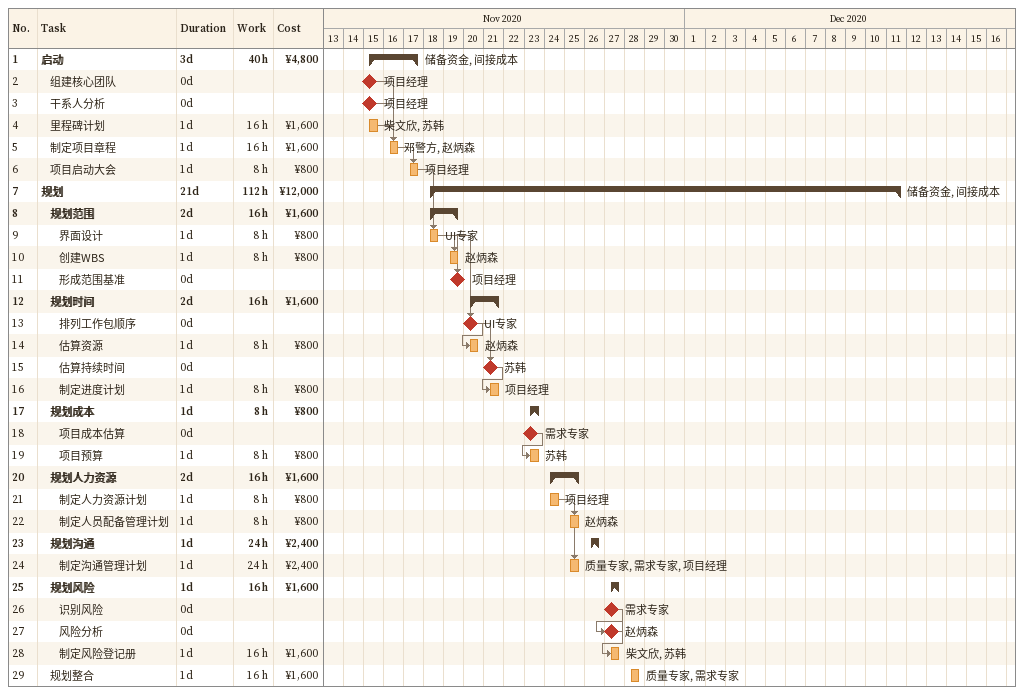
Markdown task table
| ID | Level | Task | Duration | Start | Finish | Predecessors | Resources | Work (h) | Cost (¥) |
|---|---|---|---|---|---|---|---|---|---|
| 1 | 1 | **启动** | 3d | 2020-11-15 | 2020-11-17 |  | 储备资金, 间接成本 | 40 | 4800 |
| 2 | 2 | 组建核心团队 | 0d | 2020-11-15 | 2020-11-15 |  | 项目经理 |  |  |
| 3 | 2 | 干系人分析 | 0d | 2020-11-15 | 2020-11-15 |  | 项目经理 |  |  |
| 4 | 2 | 里程碑计划 | 1d | 2020-11-15 | 2020-11-15 |  | 柴文欣, 苏韩 | 16 | 1600 |
| 5 | 2 | 制定项目章程 | 1d | 2020-11-16 | 2020-11-16 | 2, 3, 4 | 邓警方, 赵炳森 | 16 | 1600 |
| 6 | 2 | 项目启动大会 | 1d | 2020-11-17 | 2020-11-17 | 5 | 项目经理 | 8 | 800 |
| 7 | 1 | **规划** | 21d | 2020-11-18 | 2020-12-11 |  | 储备资金, 间接成本 | 112 | 12000 |
| 8 | 2 | **规划范围** | 2d | 2020-11-18 | 2020-11-19 |  |  | 16 | 1600 |
| 9 | 3 | 界面设计 | 1d | 2020-11-18 | 2020-11-18 | 6 | UI专家 | 8 | 800 |
| 10 | 3 | 创建WBS | 1d | 2020-11-19 | 2020-11-19 | 9 | 赵炳森 | 8 | 800 |
| 11 | 3 | 形成范围基准 | 0d | 2020-11-19 | 2020-11-19 | 9 | 项目经理 |  |  |
| 12 | 2 | **规划时间** | 2d | 2020-11-20 | 2020-11-21 |  |  | 16 | 1600 |
| 13 | 3 | 排列工作包顺序 | 0d | 2020-11-20 | 2020-11-20 | 9 | UI专家 |  |  |
| 14 | 3 | 估算资源 | 1d | 2020-11-20 | 2020-11-20 | 13 | 赵炳森 | 8 | 800 |
| 15 | 3 | 估算持续时间 | 0d | 2020-11-21 | 2020-11-21 | 13 | 苏韩 |  |  |
| 16 | 3 | 制定进度计划 | 1d | 2020-11-21 | 2020-11-21 | 15 | 项目经理 | 8 | 800 |
| 17 | 2 | **规划成本** | 1d | 2020-11-23 | 2020-11-23 |  |  | 8 | 800 |
| 18 | 3 | 项目成本估算 | 0d | 2020-11-23 | 2020-11-23 |  | 需求专家 |  |  |
| 19 | 3 | 项目预算 | 1d | 2020-11-23 | 2020-11-23 | 18 | 苏韩 | 8 | 800 |
| 20 | 2 | **规划人力资源** | 2d | 2020-11-24 | 2020-11-25 |  |  | 16 | 1600 |
| 21 | 3 | 制定人力资源计划 | 1d | 2020-11-24 | 2020-11-24 |  | 项目经理 | 8 | 800 |
| 22 | 3 | 制定人员配备管理计划 | 1d | 2020-11-25 | 2020-11-25 | 21 | 赵炳森 | 8 | 800 |
| 23 | 2 | **规划沟通** | 1d | 2020-11-26 | 2020-11-26 |  |  | 24 | 2400 |
| 24 | 3 | 制定沟通管理计划 | 1d | 2020-11-25 | 2020-11-25 | 21 | 质量专家, 需求专家, 项目经理 | 24 | 2400 |
| 25 | 2 | **规划风险** | 1d | 2020-11-27 | 2020-11-27 |  |  | 16 | 1600 |
| 26 | 3 | 识别风险 | 0d | 2020-11-27 | 2020-11-27 |  | 需求专家 |  |  |
| 27 | 3 | 风险分析 | 0d | 2020-11-27 | 2020-11-27 | 26 | 赵炳森 |  |  |
| 28 | 3 | 制定风险登记册 | 1d | 2020-11-27 | 2020-11-27 | 26, 27 | 柴文欣, 苏韩 | 16 | 1600 |
| 29 | 2 | 规划整合 | 1d | 2020-11-28 | 2020-11-28 |  | 质量专家, 需求专家 | 16 | 1600 |
